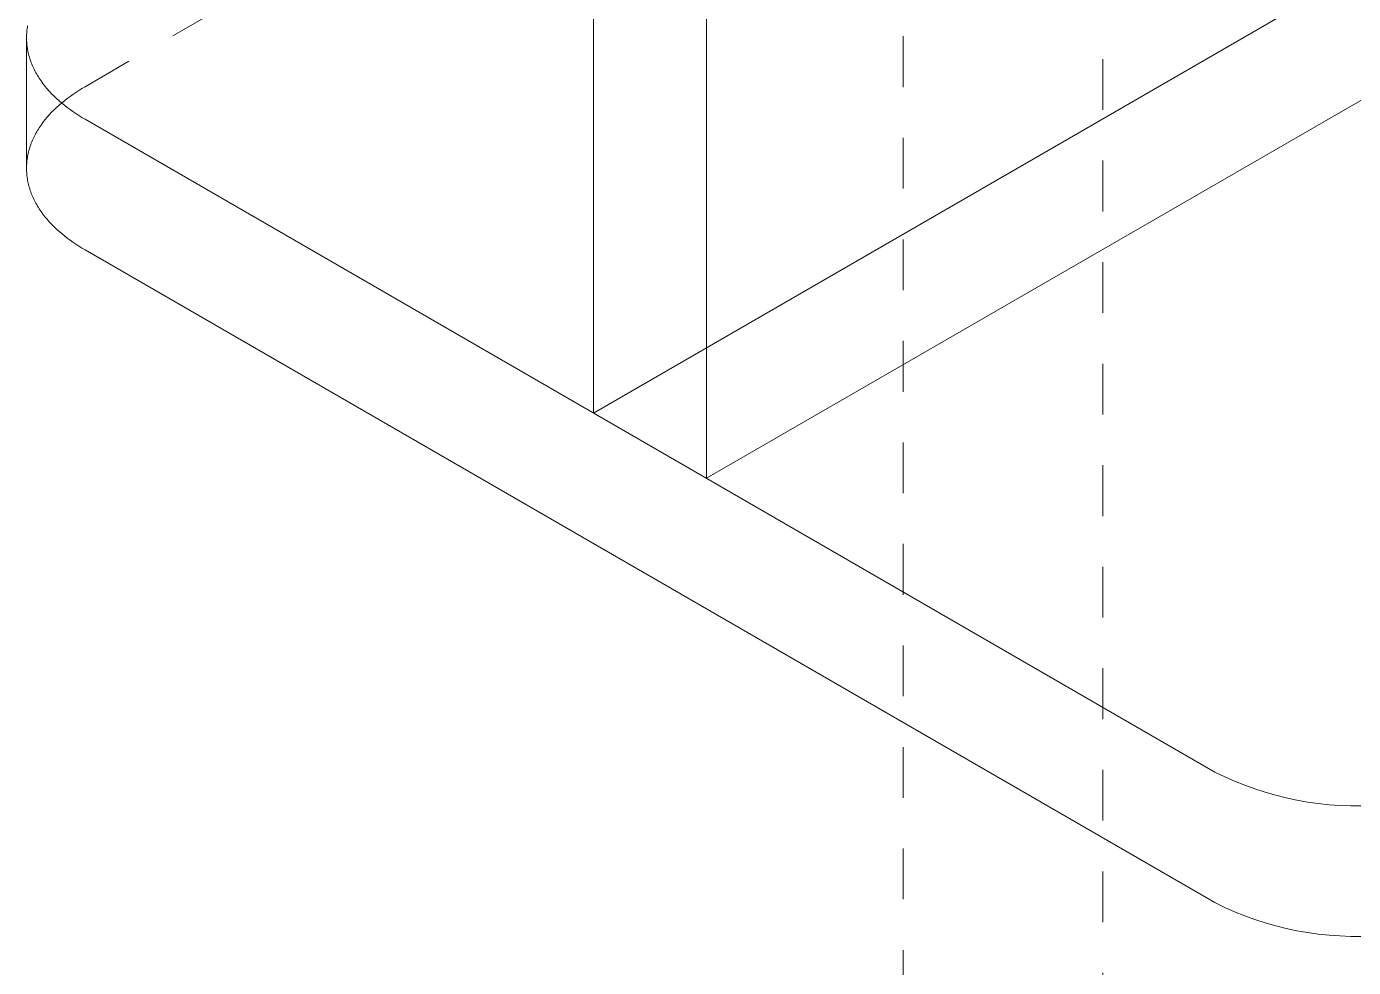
# Model space of a CAD drawing. Header units: inches. Extents: x -14 to 184, y -4 to 134.
# Drawn here: x 162.584 to 165.199, y 55.903 to 57.756 of the extents above; entities that cross this region are included whole.
import ezdxf

# ---------------------------------------------------------------- set-up
doc = ezdxf.new("R2010")
doc.units = ezdxf.units.IN
doc.linetypes.add('HIDDEN', pattern=[1.905, 1.27, -0.635])
doc.layers.add('ZANO_R', color=7, linetype='Continuous', lineweight=0)
doc.layers.add('ZANO_R_przerywana', color=250, linetype='HIDDEN', lineweight=0)

msp = doc.modelspace()

# ---------------------------------------------------------------- linework, layer by layer
at = {"layer": 'ZANO_R'}
for p, q in [((163.70117, 56.99463), (163.70117, 69.65998)), ((163.92388, 69.5314), (163.92388, 56.86605)), ((176.22866, 64.22738), (163.70117, 56.99463)), ((163.92388, 56.86605), (176.45137, 64.0988)), ((162.58448, 57.74868), (162.58485, 57.75161)), ((162.58485, 57.75161), (162.58527, 57.75454)), ((162.58527, 57.75454), (162.58577, 57.75746)), ((162.58366, 57.73398), (162.58369, 57.73692)), ((162.58366, 57.73398), (162.58366, 57.47682)), ((162.58369, 57.73104), (162.58366, 57.73398)), ((162.58369, 57.73692), (162.58379, 57.73986)), ((162.58379, 57.7281), (162.58369, 57.73104)), ((162.58379, 57.73986), (162.58396, 57.7428)), ((162.58396, 57.72516), (162.58379, 57.7281)), ((162.58396, 57.7428), (162.58419, 57.74574)), ((162.58419, 57.72222), (162.58396, 57.72516)), ((162.58419, 57.74574), (162.58448, 57.74868)), ((162.58448, 57.71929), (162.58419, 57.72222)), ((162.58485, 57.71635), (162.58448, 57.71929)), ((162.58527, 57.71343), (162.58485, 57.71635)), ((162.58577, 57.71051), (162.58527, 57.71343)), ((162.58632, 57.70759), (162.58577, 57.71051)), ((162.58694, 57.70468), (162.58632, 57.70759)), ((162.58763, 57.70178), (162.58694, 57.70468)), ((162.58838, 57.69889), (162.58763, 57.70178)), ((162.5892, 57.696), (162.58838, 57.69889)), ((162.59007, 57.69313), (162.5892, 57.696)), ((162.59101, 57.69026), (162.59007, 57.69313)), ((162.59201, 57.6874), (162.59101, 57.69026)), ((162.59308, 57.68456), (162.59201, 57.6874)), ((162.5942, 57.68173), (162.59308, 57.68456)), ((162.59539, 57.67891), (162.5942, 57.68173)), ((162.59664, 57.67611), (162.59539, 57.67891)), ((162.59794, 57.67331), (162.59664, 57.67611)), ((162.59931, 57.67054), (162.59794, 57.67331)), ((162.60073, 57.66778), (162.59931, 57.67054)), ((162.60221, 57.66503), (162.60073, 57.66778)), ((162.60375, 57.6623), (162.60221, 57.66503)), ((162.60534, 57.65959), (162.60375, 57.6623)), ((162.60699, 57.65689), (162.60534, 57.65959)), ((162.6087, 57.65422), (162.60699, 57.65689)), ((162.61227, 57.64892), (162.6087, 57.65422)), ((162.61605, 57.6437), (162.61227, 57.64892)), ((162.62003, 57.63857), (162.61605, 57.6437)), ((162.6242, 57.63351), (162.62003, 57.63857)), ((162.62857, 57.62855), (162.6242, 57.63351)), ((162.63312, 57.62368), (162.62857, 57.62855)), ((162.63784, 57.61891), (162.63312, 57.62368)), ((162.64272, 57.61423), (162.63784, 57.61891)), ((162.66937, 57.6184), (162.67508, 57.62245)), ((162.67508, 57.62245), (162.68091, 57.62639)), ((162.68091, 57.62639), (162.68684, 57.63022)), ((162.68684, 57.63022), (162.69286, 57.63394)), ((162.69286, 57.63394), (162.69897, 57.63754)), ((162.63784, 57.59189), (162.64272, 57.59657)), ((162.64777, 57.60966), (162.64272, 57.61423)), ((162.64272, 57.59657), (162.64777, 57.60114)), ((162.65296, 57.60518), (162.64777, 57.60966)), ((162.64777, 57.60114), (162.65296, 57.60561)), ((162.65296, 57.60561), (162.6583, 57.60998)), ((162.6583, 57.60081), (162.65296, 57.60518)), ((162.6583, 57.60998), (162.66377, 57.61425)), ((162.66377, 57.59655), (162.6583, 57.60081)), ((162.66377, 57.61425), (162.66937, 57.6184)), ((162.66937, 57.59239), (162.66377, 57.59655)), ((162.61227, 57.56188), (162.61605, 57.5671)), ((162.61605, 57.5671), (162.62003, 57.57223)), ((162.62003, 57.57223), (162.6242, 57.57728)), ((162.6242, 57.57728), (162.62857, 57.58225)), ((162.62857, 57.58225), (162.63312, 57.58711)), ((162.63312, 57.58711), (162.63784, 57.59189)), ((162.67508, 57.58835), (162.66937, 57.59239)), ((162.68091, 57.58441), (162.67508, 57.58835)), ((162.68684, 57.58058), (162.68091, 57.58441)), ((162.69286, 57.57686), (162.68684, 57.58058)), ((162.69897, 57.57325), (162.69286, 57.57686)), ((162.69897, 57.57325), (164.92608, 56.28743)), ((162.59794, 57.53748), (162.59931, 57.54026)), ((162.59931, 57.54026), (162.60073, 57.54302)), ((162.60073, 57.54302), (162.60221, 57.54577)), ((162.60221, 57.54577), (162.60375, 57.5485)), ((162.60375, 57.5485), (162.60534, 57.55121)), ((162.60534, 57.55121), (162.60699, 57.5539)), ((162.60699, 57.5539), (162.6087, 57.55658)), ((162.6087, 57.55658), (162.61227, 57.56188)), ((162.58838, 57.51191), (162.5892, 57.5148)), ((162.5892, 57.5148), (162.59007, 57.51767)), ((162.59007, 57.51767), (162.59101, 57.52054)), ((162.59101, 57.52054), (162.59201, 57.52339)), ((162.59201, 57.52339), (162.59308, 57.52624)), ((162.59308, 57.52624), (162.5942, 57.52907)), ((162.5942, 57.52907), (162.59539, 57.53189)), ((162.59539, 57.53189), (162.59664, 57.53469)), ((162.59664, 57.53469), (162.59794, 57.53748)), ((162.58396, 57.48564), (162.58419, 57.48858)), ((162.58419, 57.48858), (162.58448, 57.49151)), ((162.58448, 57.49151), (162.58485, 57.49444)), ((162.58485, 57.49444), (162.58527, 57.49737)), ((162.58527, 57.49737), (162.58577, 57.50029)), ((162.58577, 57.50029), (162.58632, 57.50321)), ((162.58632, 57.50321), (162.58694, 57.50612)), ((162.58694, 57.50612), (162.58763, 57.50902)), ((162.58763, 57.50902), (162.58838, 57.51191)), ((162.58366, 57.47682), (162.58369, 57.47976)), ((162.58369, 57.47387), (162.58366, 57.47682)), ((162.58369, 57.47976), (162.58379, 57.4827)), ((162.58379, 57.47093), (162.58369, 57.47387)), ((162.58379, 57.4827), (162.58396, 57.48564)), ((162.58396, 57.46799), (162.58379, 57.47093)), ((162.58419, 57.46506), (162.58396, 57.46799)), ((162.58448, 57.46212), (162.58419, 57.46506)), ((162.58485, 57.45919), (162.58448, 57.46212)), ((162.58527, 57.45626), (162.58485, 57.45919)), ((162.58577, 57.45334), (162.58527, 57.45626)), ((162.58632, 57.45043), (162.58577, 57.45334)), ((162.58694, 57.44752), (162.58632, 57.45043)), ((162.58763, 57.44462), (162.58694, 57.44752)), ((162.58838, 57.44172), (162.58763, 57.44462)), ((162.5892, 57.43884), (162.58838, 57.44172)), ((162.59007, 57.43596), (162.5892, 57.43884)), ((162.59101, 57.4331), (162.59007, 57.43596)), ((162.59201, 57.43024), (162.59101, 57.4331)), ((162.59308, 57.4274), (162.59201, 57.43024)), ((162.5942, 57.42457), (162.59308, 57.4274)), ((162.59539, 57.42175), (162.5942, 57.42457)), ((162.59664, 57.41894), (162.59539, 57.42175)), ((162.59794, 57.41615), (162.59664, 57.41894)), ((162.59931, 57.41337), (162.59794, 57.41615)), ((162.60073, 57.41061), (162.59931, 57.41337)), ((162.60221, 57.40787), (162.60073, 57.41061)), ((162.60375, 57.40514), (162.60221, 57.40787)), ((162.60534, 57.40242), (162.60375, 57.40514)), ((162.60699, 57.39973), (162.60534, 57.40242)), ((162.6087, 57.39705), (162.60699, 57.39973)), ((162.61227, 57.39176), (162.6087, 57.39705)), ((162.61605, 57.38654), (162.61227, 57.39176)), ((162.62003, 57.3814), (162.61605, 57.38654)), ((162.6242, 57.37635), (162.62003, 57.3814)), ((162.62857, 57.37139), (162.6242, 57.37635)), ((162.63312, 57.36652), (162.62857, 57.37139)), ((162.63784, 57.36175), (162.63312, 57.36652)), ((162.64272, 57.35707), (162.63784, 57.36175)), ((162.64777, 57.35249), (162.64272, 57.35707)), ((162.65296, 57.34802), (162.64777, 57.35249)), ((162.6583, 57.34365), (162.65296, 57.34802)), ((162.66377, 57.33939), (162.6583, 57.34365)), ((162.66937, 57.33523), (162.66377, 57.33939)), ((162.67508, 57.33118), (162.66937, 57.33523)), ((162.68091, 57.32724), (162.67508, 57.33118)), ((162.68684, 57.32341), (162.68091, 57.32724)), ((162.69286, 57.3197), (162.68684, 57.32341)), ((162.69897, 57.31609), (162.69286, 57.3197)), ((164.92608, 56.03027), (162.69897, 57.31609)), ((164.94533, 56.27808), (164.92608, 56.28743)), ((164.96489, 56.26941), (164.94533, 56.27808)), ((164.98474, 56.26142), (164.96489, 56.26941)), ((165.00486, 56.25413), (164.98474, 56.26142)), ((165.02522, 56.24754), (165.00486, 56.25413)), ((165.04579, 56.24167), (165.02522, 56.24754)), ((165.06656, 56.23651), (165.04579, 56.24167)), ((165.08749, 56.23208), (165.06656, 56.23651)), ((165.10857, 56.22838), (165.08749, 56.23208)), ((165.12976, 56.22541), (165.10857, 56.22838)), ((165.15104, 56.22318), (165.12976, 56.22541)), ((165.17239, 56.22169), (165.15104, 56.22318)), ((165.19377, 56.22095), (165.17239, 56.22169)), ((165.21517, 56.22095), (165.19377, 56.22095)), ((164.92608, 56.03027), (164.94533, 56.02092)), ((164.94533, 56.02092), (164.96489, 56.01225)), ((164.96489, 56.01225), (164.98474, 56.00426)), ((164.98474, 56.00426), (165.00486, 55.99697)), ((165.00486, 55.99697), (165.02522, 55.99038)), ((165.02522, 55.99038), (165.04579, 55.9845)), ((165.04579, 55.9845), (165.06656, 55.97935)), ((165.06656, 55.97935), (165.08749, 55.97491)), ((165.08749, 55.97491), (165.10857, 55.97121)), ((165.10857, 55.97121), (165.12976, 55.96824)), ((165.12976, 55.96824), (165.15104, 55.96602)), ((165.15104, 55.96602), (165.17239, 55.96453)), ((165.17239, 55.96453), (165.19377, 55.96379)), ((165.19377, 55.96379), (165.21517, 55.96379))]:
    msp.add_line(p, q, dxfattribs=at)
at = {"layer": 'ZANO_R_przerywana', "ltscale": 0.05}
for p, q in [((162.69897, 57.63754), (174.66968, 64.54884)), ((164.31165, 54.43675), (164.31165, 58.29079)), ((164.70535, 58.29182), (164.70535, 54.43675))]:
    msp.add_line(p, q, dxfattribs=at)

doc.saveas('drawing.dxf')
